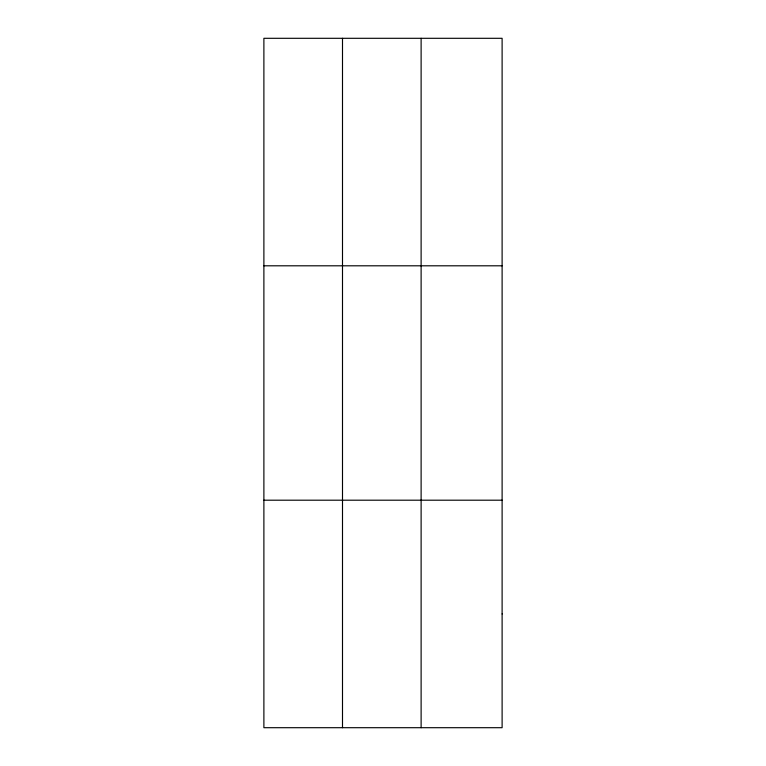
<?xml version="1.0" encoding="UTF-8"?>
<svg xmlns="http://www.w3.org/2000/svg" width="766" height="766" viewBox="0 0 766 766"><rect width="100%" height="100%" fill="white"/><g stroke="black" fill="none" stroke-linecap="round" stroke-linejoin="round"><path stroke-width="1.15" d="M342.498 727.7L342.498 38.3M421.118 727.7L421.118 38.3M263.887 265.802L502.113 265.802M263.887 500.198L502.113 500.198M502.113 613.949L502.113 727.7L263.887 727.7L263.887 38.3L502.113 38.3L502.113 613.949"/></g></svg>
